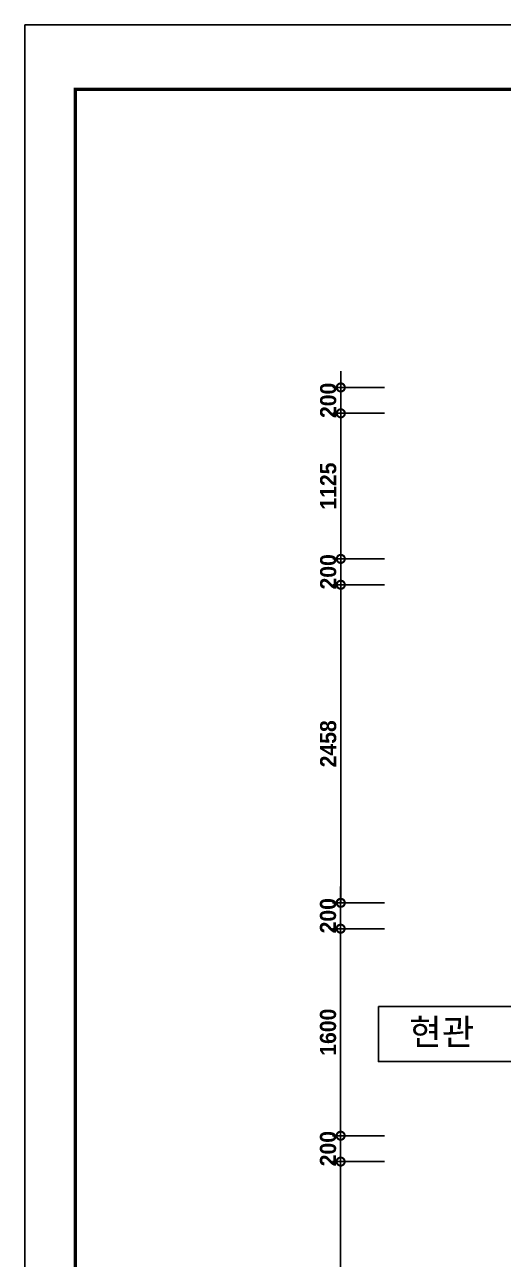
# Model space of a CAD drawing. Header units: inches. Extents: x 7740 to 83056, y -9304 to 75068.
# Drawn here: x 7740 to 11438, y 57904 to 67446 of the extents above; entities that cross this region are included whole.
import ezdxf
from ezdxf.enums import TextEntityAlignment as Align

# ---------------------------------------------------------------- set-up
doc = ezdxf.new("R2010")
doc.units = ezdxf.units.IN
doc.header["$LTSCALE"] = 50
doc.header["$MEASUREMENT"] = 0
for name, color, linetype in [('0-SHEET', 7, 'Continuous'), ('03-TEXT', 3, 'Continuous'), ('07-DIM', 5, 'Continuous'), ('253', 253, 'Continuous')]:
    doc.layers.add(name, color=color, linetype=linetype)
doc.styles.add('넥슨고딕', font='NEXONLv1GothicBold.ttf')
doc.styles.add('코레일둥고', font='Korail_Round_Gothic_Medium.ttf')
doc.dimstyles.new('50', dxfattribs={"dimscale": 50, "dimtxt": 2.5, "dimasz": 2.5, "dimexe": 1.25, "dimexo": 2, "dimtad": 1, "dimdec": 0, "dimtxsty": '넥슨고딕', "dimblk": 'DOTSMALL', "dimcen": 2.5, "dimclrd": 1, "dimclre": 1, "dimclrt": 2, "dimadec": 0, "dimazin": 0, "dimtfac": 1, "dimtdec": 0, "dimtix": 1, "dimtmove": 0, "dimatfit": 3, "dimldrblk": 'DOTSMALL', "dimfxl": 0, "dimarcsym": 0})

# ---------------------------------------------------------------- blocks, each defined once
blk = doc.blocks.new('_DOTSMALL')
at = {"color": 0, "linetype": 'ByBlock', "const_width": 0.5}
blk.add_lwpolyline([(-0.0625, 0, 1), (0.0625, 0, 1)], format="xyb", close=True, dxfattribs=at)
blk = doc.blocks.new('*D19')
at = {"layer": '07-DIM', "color": 1, "lineweight": -2}
for p, q in [((10519.9, 58659.2), (10118.9, 58659.2)), ((10181.4, 55599.2), (10181.4, 58659.2)), ((10519.9, 55599.2), (10118.9, 55599.2))]:
    blk.add_line(p, q, dxfattribs=at)
at = {"layer": 'Defpoints', "color": 0}
for p in [(10181.4, 58659.2), (10619.9, 58659.2), (10619.9, 55599.2)]:
    blk.add_point(p, dxfattribs=at)
at = {"layer": '07-DIM', "color": 1, "lineweight": -2, "xscale": 125, "yscale": 125, "zscale": 125}
for p, rotation in [((10181.4, 58659.2), 90), ((10181.4, 55599.2), 270)]:
    blk.add_blockref('_DOTSMALL', p, dxfattribs=dict(at, rotation=rotation))
at = {"layer": '07-DIM', "color": 2, "insert": (10084.5, 57129.2), "char_height": 125, "attachment_point": 5, "rotation": 90, "style": '넥슨고딕'}
blk.add_mtext('3060', dxfattribs=at)
blk = doc.blocks.new('*D20')
at = {"layer": '07-DIM', "color": 1, "lineweight": -2}
for p, q in [((10181.4, 58859.2), (10181.4, 58984.2)), ((10519.9, 58859.2), (10118.9, 58859.2)), ((10181.4, 58659.2), (10181.4, 58859.2)), ((10519.9, 58659.2), (10118.9, 58659.2)), ((10181.4, 58659.2), (10181.4, 58534.2))]:
    blk.add_line(p, q, dxfattribs=at)
at = {"layer": 'Defpoints', "color": 0}
for p in [(10181.4, 58859.2), (10619.9, 58859.2), (10619.9, 58659.2)]:
    blk.add_point(p, dxfattribs=at)
at = {"layer": '07-DIM', "color": 1, "lineweight": -2, "xscale": 125, "yscale": 125, "zscale": 125}
for p, rotation in [((10181.4, 58859.2), 270), ((10181.4, 58659.2), 90)]:
    blk.add_blockref('_DOTSMALL', p, dxfattribs=dict(at, rotation=rotation))
at = {"layer": '07-DIM', "color": 2, "insert": (10084.5, 58759.2), "char_height": 125, "attachment_point": 5, "rotation": 90, "style": '넥슨고딕'}
blk.add_mtext('200', dxfattribs=at)
blk = doc.blocks.new('*D21')
at = {"layer": '07-DIM', "color": 1, "lineweight": -2}
for p, q in [((10519.9, 60459.2), (10118.9, 60459.2)), ((10181.4, 58859.2), (10181.4, 60459.2)), ((10519.9, 58859.2), (10118.9, 58859.2))]:
    blk.add_line(p, q, dxfattribs=at)
at = {"layer": 'Defpoints', "color": 0}
for p in [(10181.4, 60459.2), (10619.9, 60459.2), (10619.9, 58859.2)]:
    blk.add_point(p, dxfattribs=at)
at = {"layer": '07-DIM', "color": 1, "lineweight": -2, "xscale": 125, "yscale": 125, "zscale": 125}
for p, rotation in [((10181.4, 60459.2), 90), ((10181.4, 58859.2), 270)]:
    blk.add_blockref('_DOTSMALL', p, dxfattribs=dict(at, rotation=rotation))
at = {"layer": '07-DIM', "color": 2, "insert": (10084.5, 59659.2), "char_height": 125, "attachment_point": 5, "rotation": 90, "style": '넥슨고딕'}
blk.add_mtext('1600', dxfattribs=at)
blk = doc.blocks.new('*D22')
at = {"layer": '07-DIM', "color": 1, "lineweight": -2}
for p, q in [((10181.4, 60659.2), (10181.4, 60784.2)), ((10519.9, 60659.2), (10118.9, 60659.2)), ((10181.4, 60459.2), (10181.4, 60659.2)), ((10519.9, 60459.2), (10118.9, 60459.2)), ((10181.4, 60459.2), (10181.4, 60334.2))]:
    blk.add_line(p, q, dxfattribs=at)
at = {"layer": 'Defpoints', "color": 0}
for p in [(10181.4, 60659.2), (10619.9, 60659.2), (10619.9, 60459.2)]:
    blk.add_point(p, dxfattribs=at)
at = {"layer": '07-DIM', "color": 1, "lineweight": -2, "xscale": 125, "yscale": 125, "zscale": 125}
for p, rotation in [((10181.4, 60659.2), 270), ((10181.4, 60459.2), 90)]:
    blk.add_blockref('_DOTSMALL', p, dxfattribs=dict(at, rotation=rotation))
at = {"layer": '07-DIM', "color": 2, "insert": (10084.5, 60559.2), "char_height": 125, "attachment_point": 5, "rotation": 90, "style": '넥슨고딕'}
blk.add_mtext('200', dxfattribs=at)
blk = doc.blocks.new('*D23')
at = {"layer": '07-DIM', "color": 1, "lineweight": -2}
for p, q in [((10519.9, 63117.2), (10120.2, 63117.2)), ((10182.7, 60659.2), (10182.7, 63117.2)), ((10519.9, 60659.2), (10120.2, 60659.2))]:
    blk.add_line(p, q, dxfattribs=at)
at = {"layer": 'Defpoints', "color": 0}
for p in [(10182.7, 63117.2), (10619.9, 63117.2), (10619.9, 60659.2)]:
    blk.add_point(p, dxfattribs=at)
at = {"layer": '07-DIM', "color": 1, "lineweight": -2, "xscale": 125, "yscale": 125, "zscale": 125}
for p, rotation in [((10182.7, 63117.2), 90), ((10182.7, 60659.2), 270)]:
    blk.add_blockref('_DOTSMALL', p, dxfattribs=dict(at, rotation=rotation))
at = {"layer": '07-DIM', "color": 2, "insert": (10085.8, 61888.2), "char_height": 125, "attachment_point": 5, "rotation": 90, "style": '넥슨고딕'}
blk.add_mtext('2458', dxfattribs=at)
blk = doc.blocks.new('*D24')
at = {"layer": '07-DIM', "color": 1, "lineweight": -2}
for p, q in [((10182.7, 63317.2), (10182.7, 63442.2)), ((10519.9, 63317.2), (10120.2, 63317.2)), ((10182.7, 63117.2), (10182.7, 63317.2)), ((10519.9, 63117.2), (10120.2, 63117.2)), ((10182.7, 63117.2), (10182.7, 62992.2))]:
    blk.add_line(p, q, dxfattribs=at)
at = {"layer": 'Defpoints', "color": 0}
for p in [(10182.7, 63317.2), (10619.9, 63317.2), (10619.9, 63117.2)]:
    blk.add_point(p, dxfattribs=at)
at = {"layer": '07-DIM', "color": 1, "lineweight": -2, "xscale": 125, "yscale": 125, "zscale": 125}
for p, rotation in [((10182.7, 63317.2), 270), ((10182.7, 63117.2), 90)]:
    blk.add_blockref('_DOTSMALL', p, dxfattribs=dict(at, rotation=rotation))
at = {"layer": '07-DIM', "color": 2, "insert": (10085.8, 63217.2), "char_height": 125, "attachment_point": 5, "rotation": 90, "style": '넥슨고딕'}
blk.add_mtext('200', dxfattribs=at)
blk = doc.blocks.new('*D25')
at = {"layer": '07-DIM', "color": 1, "lineweight": -2}
for p, q in [((10519.9, 64442.2), (10120.2, 64442.2)), ((10182.7, 63317.2), (10182.7, 64442.2)), ((10519.9, 63317.2), (10120.2, 63317.2))]:
    blk.add_line(p, q, dxfattribs=at)
at = {"layer": 'Defpoints', "color": 0}
for p in [(10182.7, 64442.2), (10619.9, 64442.2), (10619.9, 63317.2)]:
    blk.add_point(p, dxfattribs=at)
at = {"layer": '07-DIM', "color": 1, "lineweight": -2, "xscale": 125, "yscale": 125, "zscale": 125}
for p, rotation in [((10182.7, 64442.2), 90), ((10182.7, 63317.2), 270)]:
    blk.add_blockref('_DOTSMALL', p, dxfattribs=dict(at, rotation=rotation))
at = {"layer": '07-DIM', "color": 2, "insert": (10085.8, 63879.7), "char_height": 125, "attachment_point": 5, "rotation": 90, "style": '넥슨고딕'}
blk.add_mtext('1125', dxfattribs=at)
blk = doc.blocks.new('*D26')
at = {"layer": '07-DIM', "color": 1, "lineweight": -2}
for p, q in [((10182.7, 64642.2), (10182.7, 64767.2)), ((10519.9, 64642.2), (10120.2, 64642.2)), ((10182.7, 64442.2), (10182.7, 64642.2)), ((10519.9, 64442.2), (10120.2, 64442.2)), ((10182.7, 64442.2), (10182.7, 64317.2))]:
    blk.add_line(p, q, dxfattribs=at)
at = {"layer": 'Defpoints', "color": 0}
for p in [(10182.7, 64642.2), (10619.9, 64642.2), (10619.9, 64442.2)]:
    blk.add_point(p, dxfattribs=at)
at = {"layer": '07-DIM', "color": 1, "lineweight": -2, "xscale": 125, "yscale": 125, "zscale": 125}
for p, rotation in [((10182.7, 64642.2), 270), ((10182.7, 64442.2), 90)]:
    blk.add_blockref('_DOTSMALL', p, dxfattribs=dict(at, rotation=rotation))
at = {"layer": '07-DIM', "color": 2, "insert": (10085.8, 64542.2), "char_height": 125, "attachment_point": 5, "rotation": 90, "style": '넥슨고딕'}
blk.add_mtext('200', dxfattribs=at)

msp = doc.modelspace()

# ---------------------------------------------------------------- linework, layer by layer
at = {"layer": '0-SHEET', "color": 9}
msp.add_lwpolyline([(7739.8, 67445.7), (28739.8, 67445.7), (28739.8, 52595.7), (7739.8, 52595.7)], close=True, dxfattribs=at)
at = {"layer": '0-SHEET', "color": 1, "const_width": 25.6}
msp.add_lwpolyline([(8131.9, 53095.7), (28371.1, 53095.7), (28371.1, 66945.7), (8131.9, 66945.7)], close=True, dxfattribs=at)
at = {"layer": '253'}
msp.add_lwpolyline([(10473.1, 59857.1), (11973.1, 59857.1), (11973.1, 59432.6), (10473.1, 59432.6)], close=True, dxfattribs=at)

# ---------------------------------------------------------------- texts
at = {"layer": '03-TEXT', "style": '코레일둥고'}
msp.add_text('현관', height=200, dxfattribs=at).set_placement((10963.3, 59561.5), align=Align.CENTER)

# ---------------------------------------------------------------- dimensions: what is measured, and where the dimension line sits
at = {"layer": '07-DIM'}
for base, p1, p2, picture, middle in [((10182.7, 64642.2), (10619.9, 64442.2), (10619.9, 64642.2), '*D26', (10085.8, 64542.2)), ((10182.7, 64442.2), (10619.9, 63317.2), (10619.9, 64442.2), '*D25', (10085.8, 63879.7)), ((10182.7, 63317.2), (10619.9, 63117.2), (10619.9, 63317.2), '*D24', (10085.8, 63217.2)), ((10182.7, 63117.2), (10619.9, 60659.2), (10619.9, 63117.2), '*D23', (10085.8, 61888.2)), ((10181.4, 60659.2), (10619.9, 60459.2), (10619.9, 60659.2), '*D22', (10084.5, 60559.2)), ((10181.4, 60459.2), (10619.9, 58859.2), (10619.9, 60459.2), '*D21', (10084.5, 59659.2)), ((10181.4, 58859.2), (10619.9, 58659.2), (10619.9, 58859.2), '*D20', (10084.5, 58759.2)), ((10181.4, 58659.2), (10619.9, 55599.2), (10619.9, 58659.2), '*D19', (10084.5, 57129.2))]:
    dim = msp.add_linear_dim(base=base, p1=p1, p2=p2, angle=90, dimstyle='50', dxfattribs=at)
    dim.commit()
    dim.dimension.update_dxf_attribs({"geometry": picture, "text_midpoint": middle})

doc.saveas('drawing.dxf')
